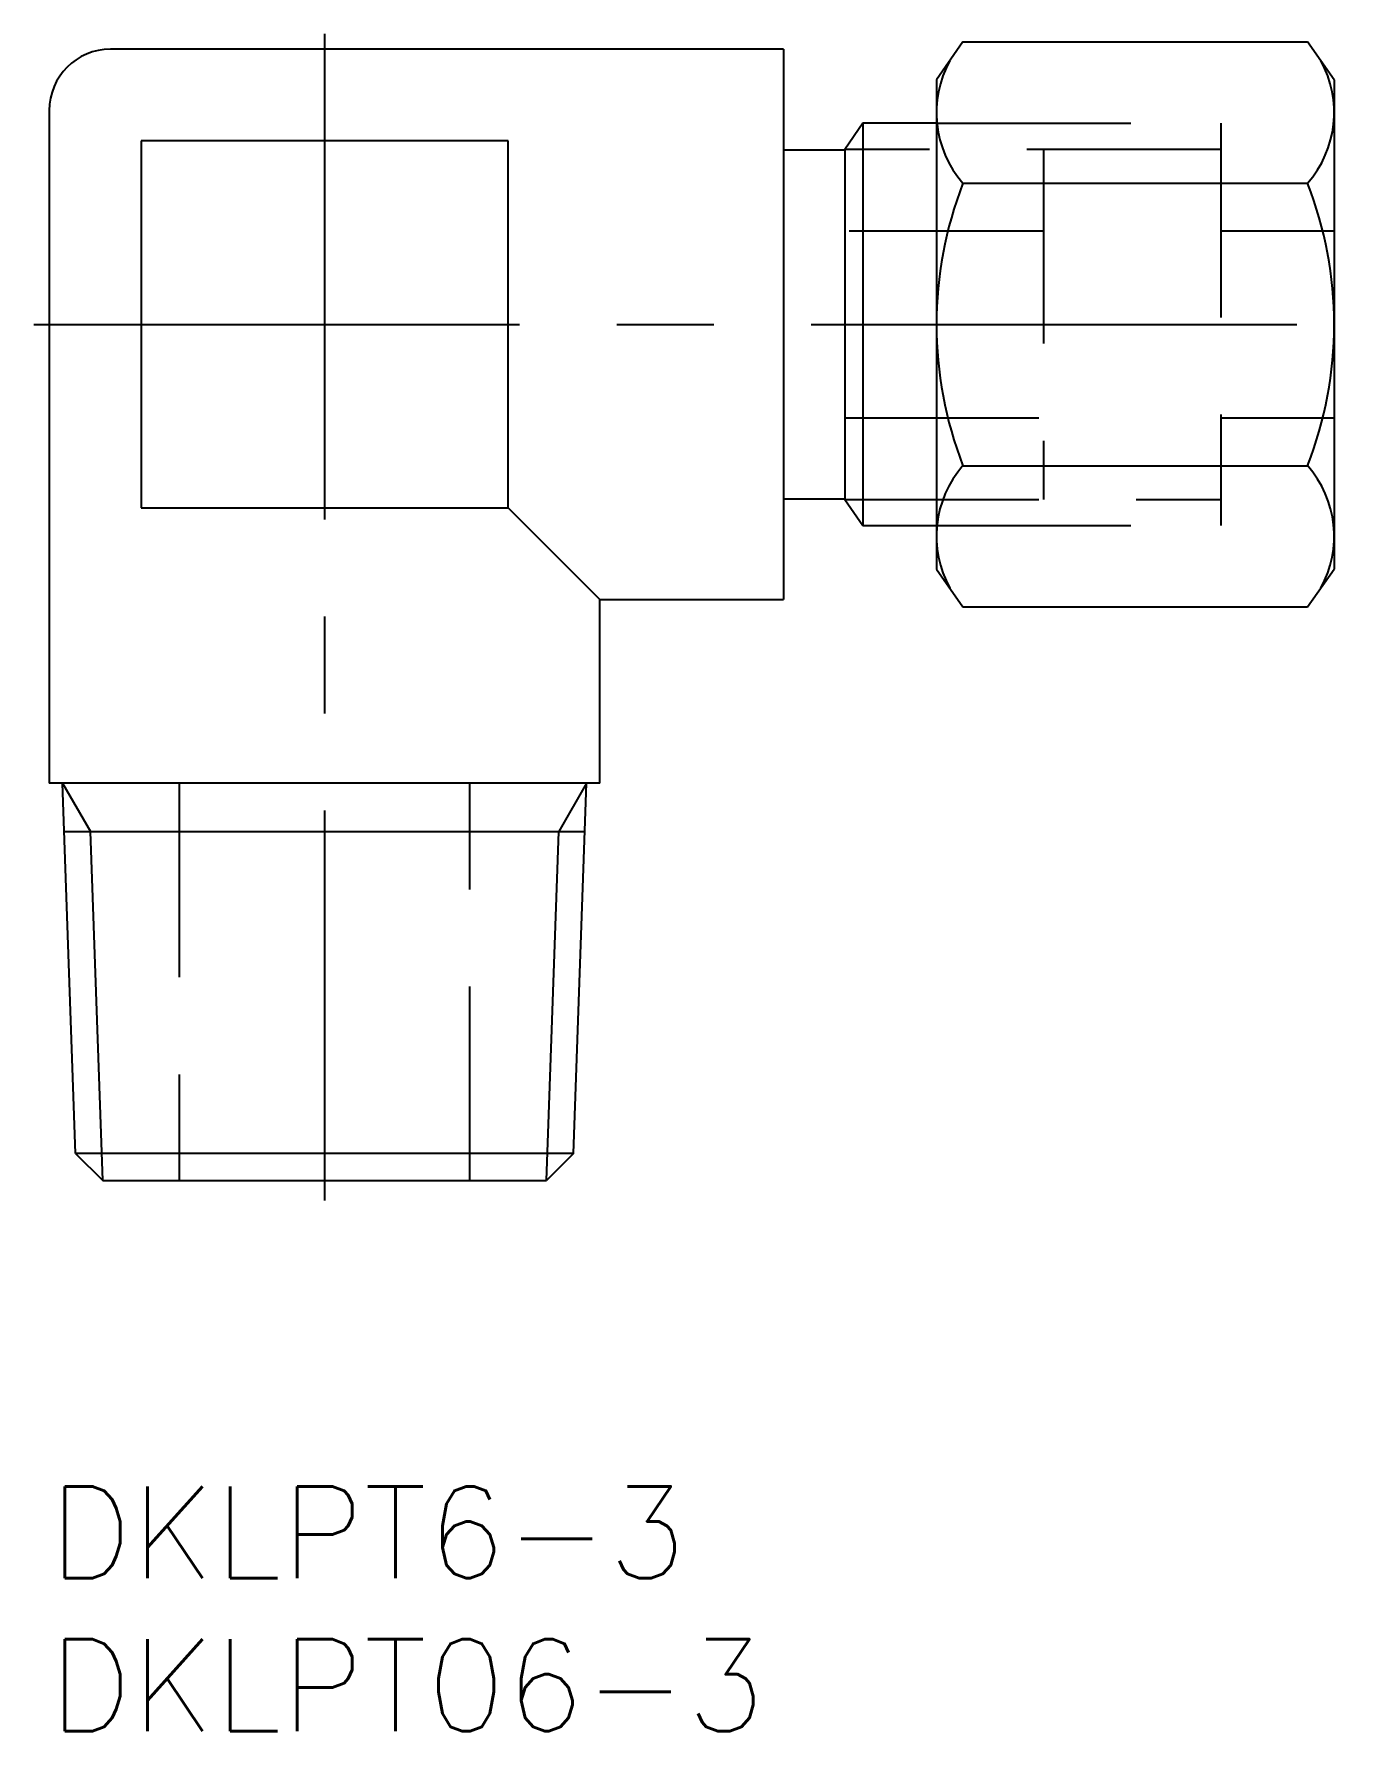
# Model space of a CAD drawing. Extents: x -0.5 to 42.7, y -8 to 47.5.
import ezdxf

# ---------------------------------------------------------------- set-up
doc = ezdxf.new("R2010")
doc.units = 0
doc.header["$LTSCALE"] = 0.5
doc.linetypes.add('CENTER', pattern=[50.8, 31.75, -6.35, 6.35, -6.35])
doc.linetypes.add('DASHED', pattern=[19.05, 12.7, -6.35])
for name, color, linetype in [('MSM_CENTER', 1, 'CENTER'), ('MSM_CONTINUOUS', 7, 'CONTINUOUS'), ('MSM_DASHED', 4, 'DASHED'), ('MSM_NARROW', 5, 'CONTINUOUS'), ('MSM_PART_NUMBER', 7, 'CONTINUOUS')]:
    doc.layers.add(name, color=color, linetype=linetype)
doc.styles.get("Standard").update_dxf_attribs({"font": 'txt.shx', "height": 1.5, "bigfont": 'bigfont.shx'})

# ---------------------------------------------------------------- blocks, each defined once
blk = doc.blocks.new('*U13')
at = {"layer": 'MSM_PART_NUMBER'}
blk.add_text('DKLPT6-3', height=3, dxfattribs=at).set_placement((0, -3))
blk = doc.blocks.new('*U14')
at = {"layer": 'MSM_PART_NUMBER'}
blk.add_text('DKLPT06-3', height=3, dxfattribs=at).set_placement((0, -8))

msp = doc.modelspace()

# ---------------------------------------------------------------- linework, layer by layer
at = {"layer": 'MSM_CENTER'}
for p, q in [((9, 47.5), (9, 9.35)), ((-0.5, 38), (42.65, 38))]:
    msp.add_line(p, q, dxfattribs=at)
at = {"layer": 'MSM_CONTINUOUS'}
for p, q in [((29.867, 47.238), (29, 46)), ((29.867, 47.238), (41.133, 47.238)), ((42, 46), (41.133, 47.238)), ((24, 47), (2, 47)), ((24, 47), (24, 29)), ((29, 46), (29, 30)), ((42, 46), (42, 30)), ((0, 45), (0, 23)), ((26.599, 44.578), (26, 43.723)), ((29, 44.578), (26.599, 44.578)), ((26.599, 44.578), (26.599, 31.421)), ((15, 44), (3, 44)), ((3, 44), (3, 32)), ((15, 32), (15, 44)), ((26, 43.7), (24, 43.7)), ((26, 43.723), (26, 32.277)), ((29.867, 42.619), (41.133, 42.619)), ((29.867, 33.381), (41.133, 33.381)), ((24, 32.3), (26, 32.3)), ((26, 32.277), (26.599, 31.421)), ((3, 32), (15, 32)), ((15, 32), (18, 29)), ((26.599, 31.421), (29, 31.421)), ((29, 30), (29.867, 28.762)), ((41.133, 28.762), (42, 30)), ((18, 23), (18, 29)), ((18, 29), (24, 29)), ((29.867, 28.762), (41.133, 28.762)), ((18, 23), (0, 23)), ((0.86, 10.887), (0.437, 23)), ((17.14, 10.887), (17.563, 23)), ((0.492, 21.422), (17.508, 21.422)), ((17.14, 10.887), (0.86, 10.887)), ((0.86, 10.887), (1.747, 10)), ((17.14, 10.887), (16.253, 10)), ((1.747, 10), (16.253, 10))]:
    msp.add_line(p, q, dxfattribs=at)
for centre, radius, start, end in [((2, 45), 2, 90, 180), ((32.511, 44.928), 3.511, 151.1362, 221.1362), ((38.489, 44.928), 3.511, 318.8638, 28.8638), ((41.742, 38), 12.742, 158.7474, 201.2526), ((29.258, 38), 12.742, 338.7474, 21.2526), ((32.511, 31.072), 3.511, 138.8638, 208.8638), ((38.489, 31.072), 3.511, 331.1362, 41.1362)]:
    msp.add_arc(centre, radius, start, end, dxfattribs=at)
at = {"layer": 'MSM_DASHED'}
for p, q in [((29, 44.578), (38.3, 44.578)), ((38.3, 44.578), (38.3, 31.421)), ((38.3, 43.723), (26, 43.723)), ((32.5, 43.723), (32.5, 32.277)), ((32.5, 41.05), (26, 41.05)), ((42, 41.05), (38.3, 41.05)), ((26, 34.95), (32.5, 34.95)), ((38.3, 34.95), (42, 34.95)), ((26, 32.277), (38.3, 32.277)), ((29, 31.421), (38.3, 31.421)), ((4.25, 23), (4.25, 10)), ((13.75, 10), (13.75, 23))]:
    msp.add_line(p, q, dxfattribs=at)
at = {"layer": 'MSM_NARROW'}
for p, q in [((0.437, 23), (1.348, 21.422)), ((17.563, 23), (16.652, 21.422)), ((1.747, 10), (1.348, 21.422)), ((16.253, 10), (16.652, 21.422))]:
    msp.add_line(p, q, dxfattribs=at)

# ---------------------------------------------------------------- block references
at = {"layer": 'MSM_CONTINUOUS'}
for name in ['*U13', '*U14']:
    msp.add_blockref(name, (0, 0), dxfattribs=at)

doc.saveas('drawing.dxf')
